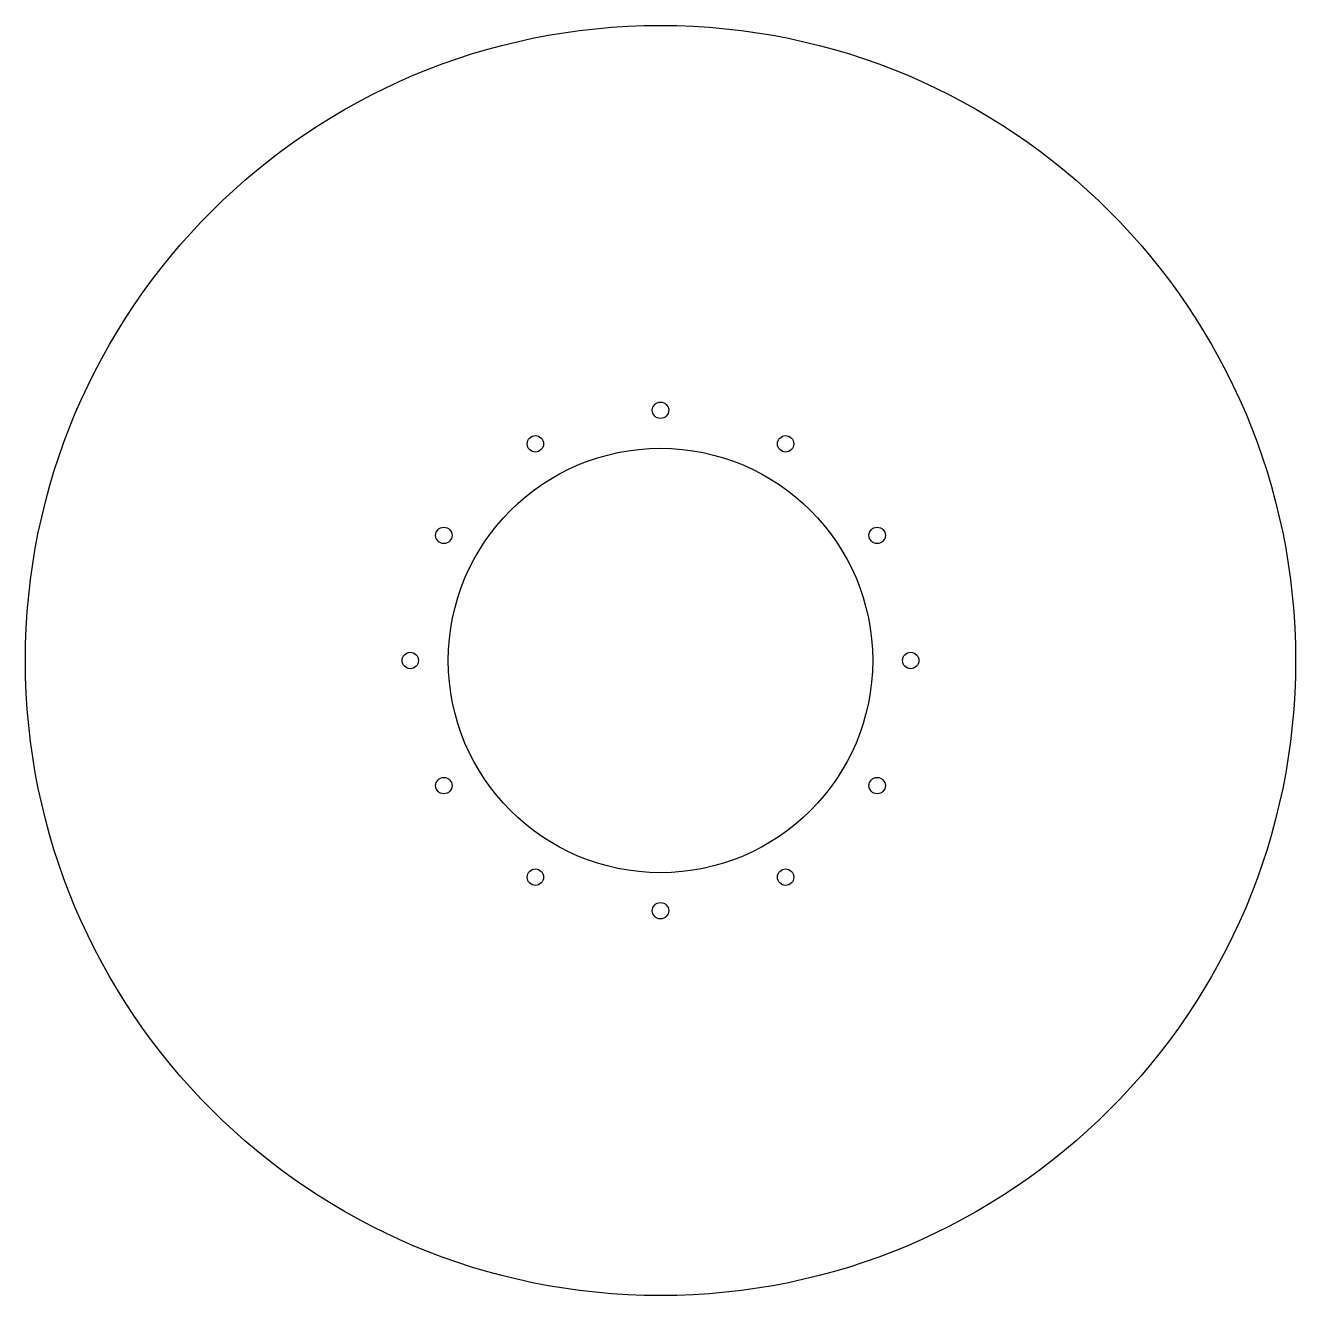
# Model space of a CAD drawing. Header units: millimetres. Extents: x -330 to 330, y -330 to 330.
import ezdxf

# ---------------------------------------------------------------- set-up
doc = ezdxf.new("R2010")
doc.units = ezdxf.units.MM

msp = doc.modelspace()

# ---------------------------------------------------------------- linework, layer by layer
at = {"color": 7, "linetype": 'Continuous', "lineweight": 25}
for centre, radius in [((0, 0), 330), ((0, 130), 4.25), ((-65, 112.58), 4.25), ((65, 112.58), 4.25), ((0, 0), 110.25), ((-112.58, 65), 4.25), ((112.58, 65), 4.25), ((-130, 0), 4.25), ((130, 0), 4.25), ((-112.58, -65), 4.25), ((112.58, -65), 4.25), ((-65, -112.58), 4.25), ((65, -112.58), 4.25), ((0, -130), 4.25)]:
    msp.add_circle(centre, radius, dxfattribs=at)

doc.saveas('drawing.dxf')
